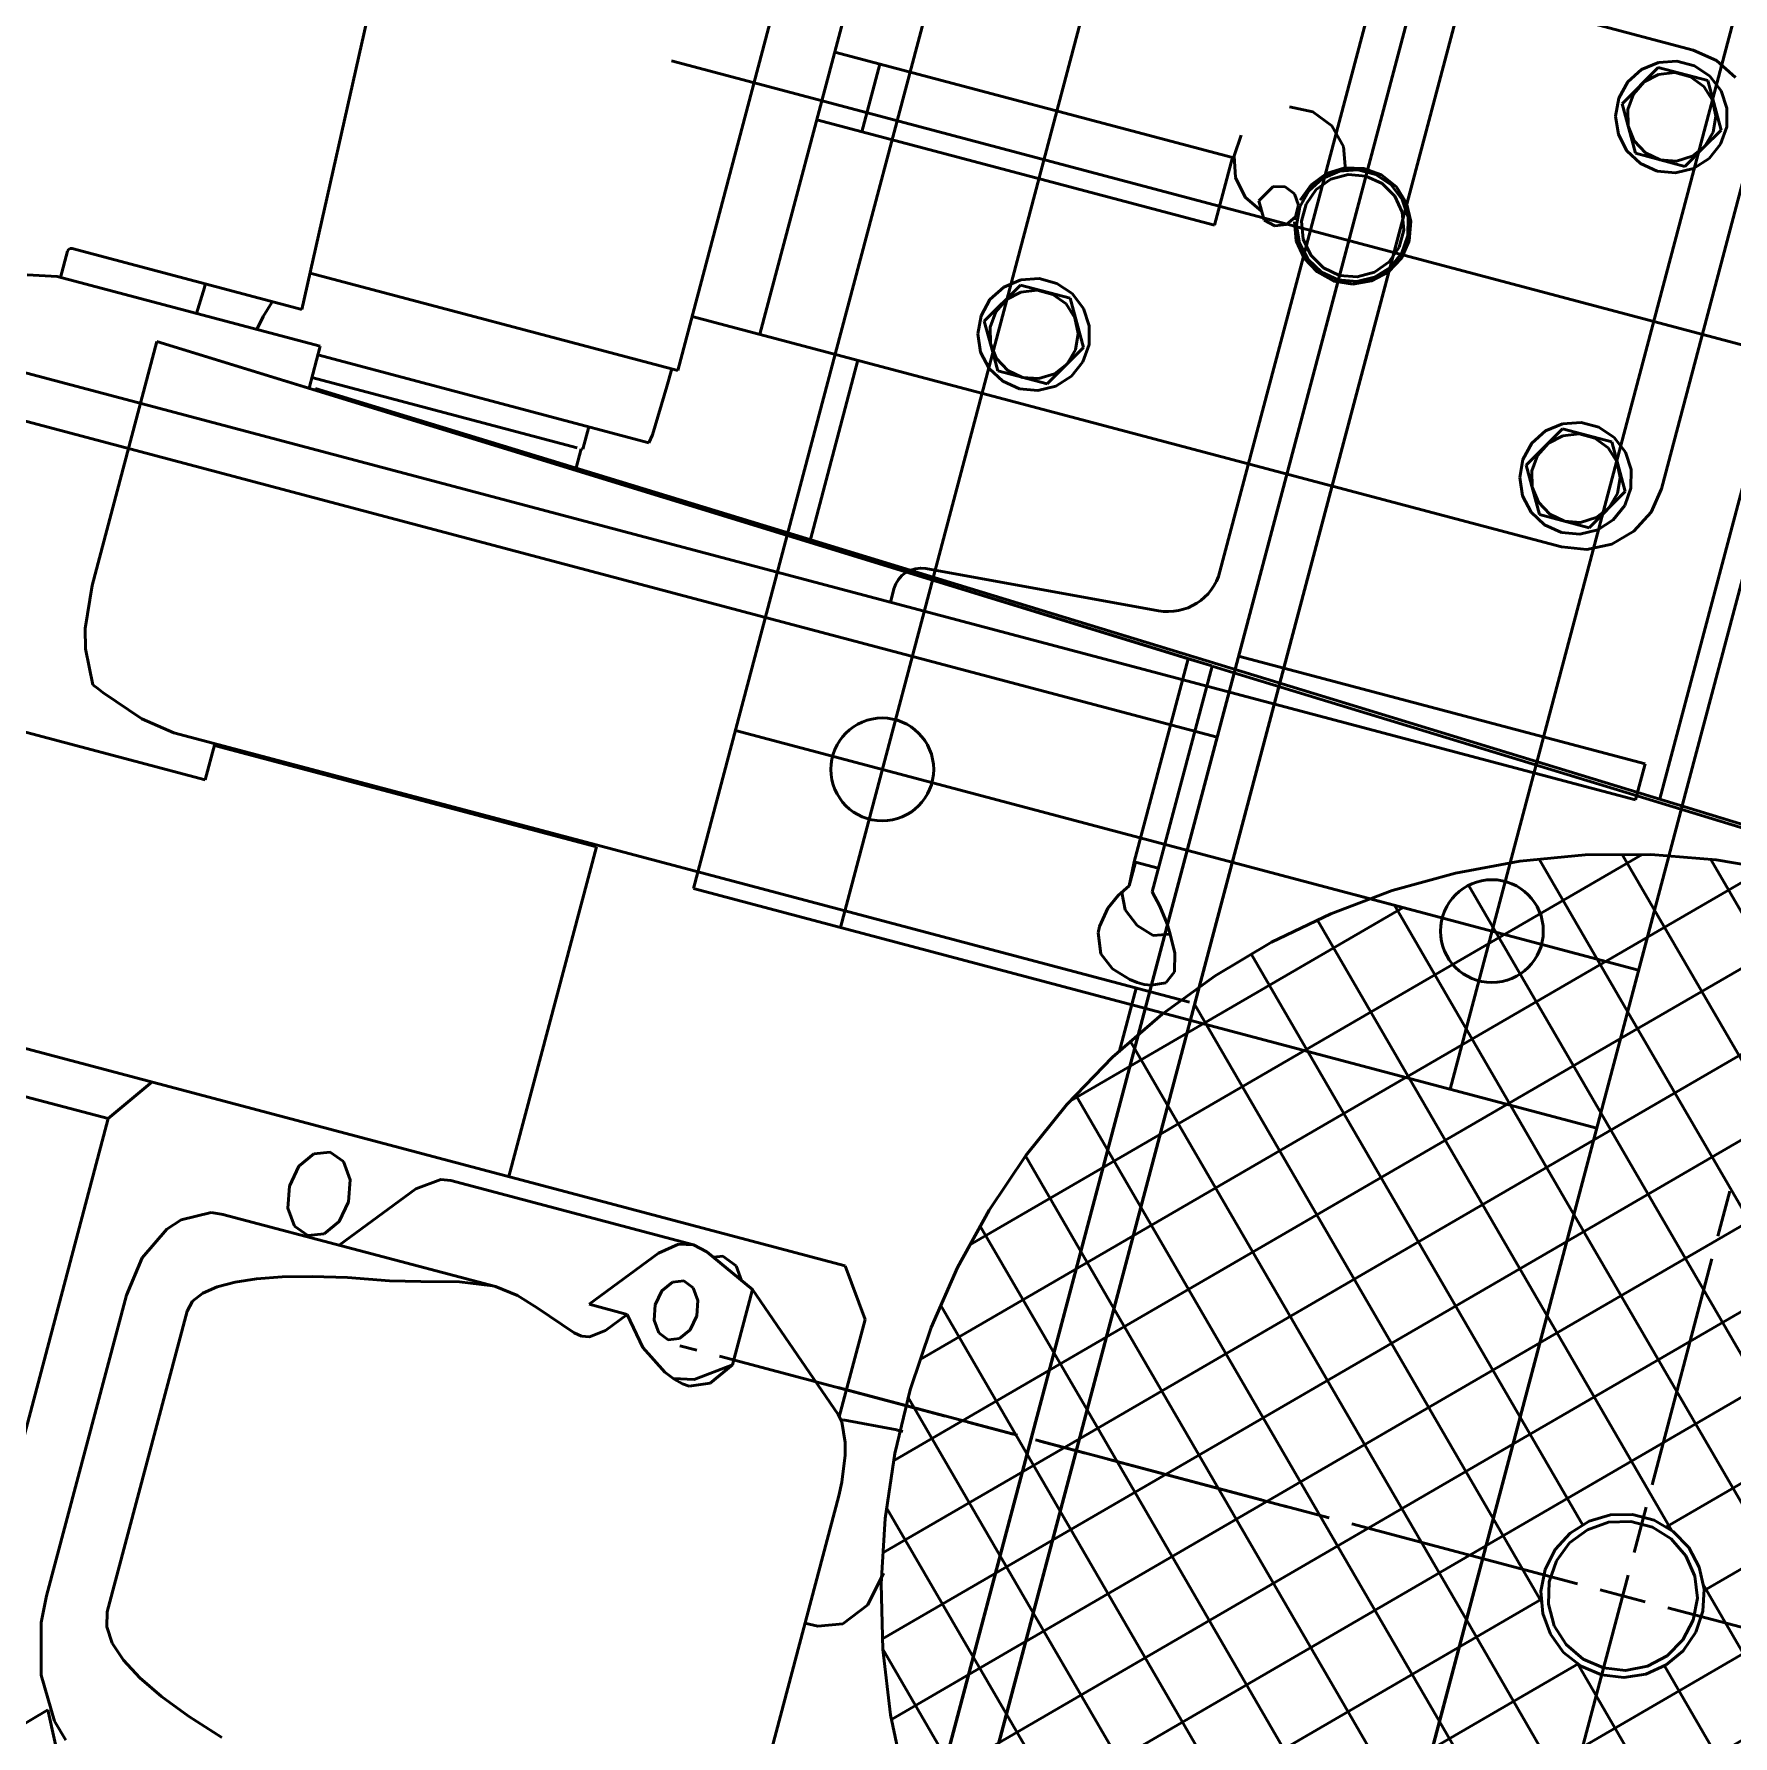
# Model space of a CAD drawing. Header units: centimetres. Extents: x 139057 to 200038, y 34824 to 80516.
# Drawn here: x 170350.32 to 170386.69, y 61400.44 to 61436.87 of the extents above; entities that cross this region are included whole.
import ezdxf

# ---------------------------------------------------------------- set-up
doc = ezdxf.new("R2010")
doc.units = ezdxf.units.CM
doc.header["$LTSCALE"] = 100
doc.layers.get('0').update_dxf_attribs({"lineweight": 0})
doc.layers.add('440_ALTRI_ELEMENTI_001-AM_0', color=31, linetype='Continuous', lineweight=50)

# ---------------------------------------------------------------- blocks, each defined once
blk = doc.blocks.new('A$C12667F03')
h = blk.add_hatch()
h.set_pattern_fill('ANSI37', color=256, scale=0.5, angle=75.1483, style=0)
h.set_pattern_definition([(120.14828, (-183.2814, -1490.8432), (-1.3727565, -0.7973053), []), (210.14828, (-183.2814, -1490.8432), (0.7973053, -1.3727565), [])])
h.paths.add_polyline_path([(-225.795, -1070.785), (-217.096, -1073.092), (-212.636, -1056.273), (-221.335, -1053.966)])
h.paths.add_polyline_path([(-226.051, -1071.751), (-226.408, -1073.098), (-225.897, -1074.101), (-225.152, -1075.292), (-224.304, -1076.411), (-223.361, -1077.452), (-222.33, -1078.405), (-221.218, -1079.264), (-220.035, -1080.02), (-219.067, -1080.525), (-217.352, -1074.058)])
h.paths.add_polyline_path([(-217.352, -1074.058), (-217.096, -1073.092), (-225.795, -1070.785), (-226.051, -1071.751)])
h.paths.add_polyline_path([(-221.335, -1053.966), (-221.908, -1053.814), (-221.94, -1053.837), (-222.453, -1054.282), (-227.042, -1071.587), (-226.534, -1072.85), (-226.408, -1073.098)])
h.paths.add_polyline_path([(-222.453, -1054.282), (-223.001, -1054.757), (-223.977, -1055.767), (-224.86, -1056.86), (-225.643, -1058.026), (-226.319, -1059.257), (-226.884, -1060.542), (-227.333, -1061.873), (-227.663, -1063.238), (-227.871, -1064.627), (-227.955, -1066.029), (-227.916, -1067.433), (-227.752, -1068.828), (-227.465, -1070.203), (-227.058, -1071.547), (-227.042, -1071.587)])
h.paths.add_polyline_path([(-219.595, -1052.296), (-220.802, -1053.015), (-221.149, -1053.266), (-221.335, -1053.966), (-215.777, -1055.44), (-215.162, -1053.12, -0.414214), (-215.943, -1051.775), (-217.482, -1051.367), (-218.33, -1051.687)])
h.paths.add_polyline_path([(-212.636, -1056.273), (-211.739, -1052.89), (-213.817, -1052.339, -0.414214), (-215.162, -1053.12), (-215.777, -1055.44)])
h.paths.add_polyline_path([(-215.943, -1051.775, 0.414214), (-215.162, -1053.12), (-214.88, -1052.057)], flags=16)
h.paths.add_polyline_path([(-213.817, -1052.339), (-214.88, -1052.057), (-215.162, -1053.12, 0.414214)], flags=16)
h.paths.add_polyline_path([(-213.817, -1052.339, 0.414214), (-214.598, -1050.993), (-214.88, -1052.057)], flags=16)
h.paths.add_polyline_path([(-214.598, -1050.993, 0.414214), (-215.943, -1051.775), (-214.88, -1052.057)])
h.paths.add_polyline_path([(-211.091, -1050.449), (-211.48, -1050.417), (-212.884, -1050.426), (-214.282, -1050.559), (-214.493, -1050.598), (-214.598, -1050.993, -0.414214), (-213.817, -1052.339), (-211.739, -1052.89)])
h.paths.add_polyline_path([(-215.079, -1065.486), (-213.762, -1065.835), (-213.739, -1065.718), (-213.526, -1065.292), (-213.205, -1064.939), (-212.802, -1064.685), (-212.345, -1064.551), (-211.869, -1064.544), (-211.407, -1064.666), (-210.997, -1064.908), (-210.667, -1065.252), (-210.442, -1065.672), (-210.338, -1066.137), (-210.364, -1066.613), (-210.517, -1067.064), (-210.787, -1067.457), (-211.152, -1067.763), (-211.586, -1067.959), (-212.058, -1068.03), (-212.531, -1067.972), (-212.97, -1067.788), (-213.345, -1067.493), (-213.625, -1067.107), (-213.791, -1066.66), (-213.83, -1066.186), (-213.762, -1065.835), (-215.079, -1065.486), (-219.067, -1080.525), (-218.789, -1080.669), (-217.492, -1081.206), (-216.151, -1081.625), (-214.779, -1081.925), (-213.386, -1082.102), (-211.983, -1082.156), (-210.58, -1082.084), (-209.189, -1081.89), (-207.821, -1081.573), (-206.486, -1081.136), (-205.195, -1080.584), (-203.958, -1079.919), (-202.784, -1079.148), (-201.683, -1078.276), (-200.664, -1077.31), (-199.734, -1076.258), (-198.9, -1075.127), (-198.171, -1073.927), (-197.549, -1072.668), (-197.041, -1071.359), (-196.652, -1070.009), (-196.382, -1068.631), (-196.236, -1067.234), (-196.214, -1065.83), (-196.316, -1064.429), (-196.541, -1063.043), (-196.888, -1061.682), (-197.354, -1060.357), (-197.935, -1059.079), (-198.627, -1057.857), (-199.424, -1056.7), (-200.32, -1055.619), (-201.308, -1054.621), (-202.381, -1053.714), (-203.53, -1052.907), (-204.745, -1052.203), (-206.018, -1051.609), (-207.339, -1051.131), (-208.696, -1050.771), (-210.08, -1050.532), (-211.091, -1050.449), (-211.408, -1051.643), (-211.408, -1051.643)])
for p, q in [((-178.561, -892.661), (-291.341, -1317.962)), ((-186.94, -959.372), (-210.828, -1049.457)), ((-211.808, -1049.25), (-345.198, -1013.878)), ((-220.111, -1019.115), (-228.826, -1051.98)), ((-327.089, -1019.715), (-230.43, -1045.347)), ((-213.631, -1021.011), (-222.302, -1053.71)), ((-212.664, -1021.268), (-221.335, -1053.966)), ((-207.062, -1022.576), (-215.777, -1055.44)), ((-214.226, -1023.257), (-262.861, -1206.663)), ((-204.961, -1025.38), (-211.285, -1049.228)), ((-237.433, -1025.758), (-240.356, -1038.754)), ((-228.77, -1026.722), (-232.307, -1040.061)), ((-237.704, -1027.006), (-240.354, -1038.755)), ((-229.18, -1028.268), (-210.573, -1033.202)), ((-227.73, -1028.653), (-230.55, -1039.285)), ((-226.116, -1029.081), (-228.936, -1039.713)), ((-220.703, -1044.364), (-216.829, -1029.756)), ((-228.948, -1033.244), (-220.436, -1035.501)), ((-210.072, -1033.424), (-210.573, -1033.202)), ((-232.443, -1033.433), (-203.445, -1041.122)), ((-227.981, -1033.5), (-228.366, -1034.95)), ((-211.322, -1033.573), (-212.095, -1034.351)), ((-211.68, -1033.62), (-211.974, -1033.884)), ((-211.317, -1033.465), (-211.68, -1033.62)), ((-211.322, -1033.573), (-210.261, -1033.854)), ((-210.923, -1033.437), (-211.317, -1033.465)), ((-210.964, -1033.684), (-211.311, -1033.723)), ((-210.627, -1033.774), (-210.964, -1033.684)), ((-210.541, -1033.538), (-210.923, -1033.437)), ((-210.213, -1033.758), (-210.541, -1033.538)), ((-209.665, -1033.789), (-210.072, -1033.424)), ((-211.974, -1033.884), (-212.166, -1034.229)), ((-211.621, -1033.884), (-211.851, -1034.146)), ((-211.311, -1033.723), (-211.621, -1033.884)), ((-210.345, -1033.979), (-210.627, -1033.774)), ((-210.156, -1034.273), (-210.345, -1033.979)), ((-210.261, -1033.854), (-209.975, -1034.913)), ((-209.973, -1034.073), (-210.213, -1033.758)), ((-218.715, -1034.526), (-219.21, -1034.42)), ((-212.166, -1034.229), (-212.235, -1034.618)), ((-212.095, -1034.351), (-211.952, -1034.88)), ((-211.851, -1034.146), (-211.972, -1034.474)), ((-210.086, -1034.615), (-210.156, -1034.273)), ((-209.849, -1034.448), (-209.973, -1034.073)), ((-229.332, -1034.694), (-220.82, -1036.951)), ((-218.308, -1034.826), (-218.715, -1034.526)), ((-212.235, -1034.618), (-212.174, -1035.009)), ((-211.972, -1034.474), (-211.966, -1034.823)), ((-210.143, -1034.959), (-210.086, -1034.615)), ((-209.854, -1034.843), (-209.849, -1034.448)), ((-220.248, -1035.023), (-220.397, -1035.465)), ((-218.06, -1035.267), (-218.308, -1034.826)), ((-212.174, -1035.009), (-211.99, -1035.358)), ((-211.966, -1034.823), (-211.834, -1035.146)), ((-211.952, -1034.88), (-211.809, -1035.409)), ((-211.834, -1035.146), (-211.594, -1035.4)), ((-209.975, -1034.913), (-210.362, -1035.302)), ((-210.322, -1035.259), (-210.143, -1034.959)), ((-209.986, -1035.215), (-209.854, -1034.843)), ((-220.436, -1035.501), (-220.82, -1036.951)), ((-220.397, -1035.465), (-220.366, -1035.931)), ((-218.016, -1035.771), (-218.06, -1035.267)), ((-211.99, -1035.358), (-211.703, -1035.629)), ((-211.809, -1035.409), (-210.748, -1035.691)), ((-211.594, -1035.4), (-211.279, -1035.55)), ((-209.33, -1035.342), (-211.253, -1042.592)), ((-210.931, -1035.576), (-210.596, -1035.474)), ((-210.362, -1035.302), (-210.748, -1035.691)), ((-210.596, -1035.474), (-210.322, -1035.259)), ((-210.232, -1035.524), (-209.986, -1035.215)), ((-218.42, -1035.843), (-218.75, -1036.083)), ((-218.141, -1035.794), (-218.505, -1035.949)), ((-218.031, -1035.722), (-218.42, -1035.843)), ((-217.959, -1035.865), (-218.327, -1035.965)), ((-217.748, -1035.766), (-218.141, -1035.794)), ((-217.623, -1035.733), (-218.031, -1035.722)), ((-217.578, -1035.897), (-217.959, -1035.865)), ((-217.366, -1035.867), (-217.748, -1035.766)), ((-217.241, -1035.875), (-217.623, -1035.733)), ((-217.037, -1036.086), (-217.366, -1035.867)), ((-216.924, -1036.132), (-217.241, -1035.875)), ((-211.703, -1035.629), (-211.343, -1035.792)), ((-211.343, -1035.792), (-210.95, -1035.829)), ((-211.279, -1035.55), (-210.931, -1035.576)), ((-210.95, -1035.829), (-210.565, -1035.736)), ((-210.565, -1035.736), (-210.232, -1035.524)), ((-220.366, -1035.931), (-220.159, -1036.35)), ((-219.564, -1036.12), (-219.869, -1036.427)), ((-219.308, -1036.129), (-219.564, -1036.12)), ((-219.103, -1036.28), (-219.308, -1036.129)), ((-218.799, -1036.213), (-218.991, -1036.558)), ((-218.75, -1036.083), (-218.986, -1036.416)), ((-218.64, -1036.184), (-218.858, -1036.498)), ((-218.505, -1035.949), (-218.799, -1036.213)), ((-218.327, -1035.965), (-218.64, -1036.184)), ((-217.232, -1036.058), (-217.578, -1035.897)), ((-216.961, -1036.327), (-217.232, -1036.058)), ((-216.798, -1036.401), (-217.037, -1036.086)), ((-216.707, -1036.478), (-216.924, -1036.132)), ((-220.159, -1036.35), (-219.808, -1036.659)), ((-219.869, -1036.427), (-219.756, -1036.845)), ((-219.018, -1036.521), (-219.103, -1036.28)), ((-219.083, -1036.768), (-219.018, -1036.521)), ((-218.991, -1036.558), (-219.06, -1036.947)), ((-218.858, -1036.498), (-218.956, -1036.867)), ((-216.798, -1036.673), (-216.961, -1036.327)), ((-216.674, -1036.776), (-216.798, -1036.401)), ((-216.613, -1036.874), (-216.707, -1036.478)), ((-219.756, -1036.845), (-219.53, -1036.964)), ((-219.53, -1036.964), (-219.276, -1036.935)), ((-219.276, -1036.935), (-219.083, -1036.768)), ((-219.123, -1036.817), (-219.029, -1036.807)), ((-219.107, -1036.875), (-219.068, -1037.281)), ((-219.06, -1036.947), (-218.999, -1037.337)), ((-218.956, -1036.867), (-218.922, -1037.248)), ((-216.764, -1037.053), (-216.798, -1036.673)), ((-216.679, -1037.171), (-216.674, -1036.776)), ((-216.652, -1037.281), (-216.613, -1036.874)), ((-219.068, -1037.281), (-218.9, -1037.653)), ((-218.999, -1037.337), (-218.815, -1037.687)), ((-218.922, -1037.248), (-218.759, -1037.593)), ((-216.862, -1037.423), (-216.764, -1037.053)), ((-216.819, -1037.653), (-216.652, -1037.281)), ((-216.811, -1037.543), (-216.679, -1037.171)), ((-245.369, -1037.507), (-245.518, -1038.068)), ((-245.348, -1037.471), (-245.369, -1037.507)), ((-245.348, -1037.471), (-245.311, -1037.45)), ((-245.311, -1037.45), (-245.271, -1037.451)), ((-245.271, -1037.451), (-240.356, -1038.754)), ((-218.9, -1037.653), (-218.622, -1037.951)), ((-218.815, -1037.687), (-218.527, -1037.957)), ((-218.759, -1037.593), (-218.488, -1037.863)), ((-217.097, -1037.951), (-216.819, -1037.653)), ((-217.08, -1037.736), (-216.862, -1037.423)), ((-217.057, -1037.852), (-216.811, -1037.543)), ((-245.589, -1038.049), (-246.236, -1038.013)), ((-245.589, -1038.049), (-239.96, -1039.542)), ((-240.178, -1037.974), (-232.307, -1040.061)), ((-218.622, -1037.951), (-218.262, -1038.144)), ((-218.527, -1037.957), (-218.168, -1038.12)), ((-218.488, -1037.863), (-218.142, -1038.023)), ((-218.142, -1038.023), (-217.761, -1038.056)), ((-217.774, -1038.157), (-217.39, -1038.064)), ((-217.761, -1038.056), (-217.393, -1037.956)), ((-217.457, -1038.143), (-217.097, -1037.951)), ((-217.393, -1037.956), (-217.08, -1037.736)), ((-217.39, -1038.064), (-217.057, -1037.852)), ((-242.439, -1038.284), (-242.607, -1038.84)), ((-242.426, -1038.206), (-242.439, -1038.284)), ((-224.971, -1038.23), (-225.745, -1039.007)), ((-225.33, -1038.277), (-225.624, -1038.541)), ((-224.966, -1038.122), (-225.33, -1038.277)), ((-224.961, -1038.38), (-225.271, -1038.541)), ((-224.971, -1038.23), (-223.911, -1038.511)), ((-224.572, -1038.094), (-224.966, -1038.122)), ((-224.614, -1038.341), (-224.961, -1038.38)), ((-224.277, -1038.431), (-224.614, -1038.341)), ((-224.191, -1038.195), (-224.572, -1038.094)), ((-223.995, -1038.636), (-224.277, -1038.431)), ((-223.862, -1038.415), (-224.191, -1038.195)), ((-223.623, -1038.73), (-223.862, -1038.415)), ((-218.262, -1038.144), (-217.86, -1038.21)), ((-218.168, -1038.12), (-217.774, -1038.157)), ((-217.86, -1038.21), (-217.457, -1038.143)), ((-240.994, -1038.603), (-241.181, -1038.904)), ((-225.624, -1038.541), (-225.815, -1038.886)), ((-225.271, -1038.541), (-225.501, -1038.803)), ((-223.805, -1038.93), (-223.995, -1038.636)), ((-223.911, -1038.511), (-223.624, -1039.57)), ((-223.499, -1039.104), (-223.623, -1038.73)), ((-241.181, -1038.904), (-241.316, -1039.182)), ((-232, -1038.901), (-213.393, -1043.835)), ((-225.815, -1038.886), (-225.885, -1039.275)), ((-225.745, -1039.007), (-225.602, -1039.537)), ((-225.501, -1038.803), (-225.622, -1039.131)), ((-225.622, -1039.131), (-225.615, -1039.48)), ((-223.735, -1039.271), (-223.805, -1038.93)), ((-223.503, -1039.5), (-223.499, -1039.104)), ((-243.461, -1039.441), (-244.845, -1044.661)), ((-243.461, -1039.441), (-221.794, -1046.103)), ((-225.885, -1039.275), (-225.824, -1039.666)), ((-225.615, -1039.48), (-225.483, -1039.803)), ((-223.793, -1039.616), (-223.735, -1039.271)), ((-223.636, -1039.872), (-223.503, -1039.5)), ((-242.925, -1039.602), (-220.873, -1046.383)), ((-239.96, -1039.542), (-240.198, -1040.44)), ((-240.009, -1039.725), (-232.926, -1041.604)), ((-228.936, -1039.713), (-231.967, -1051.146)), ((-228.452, -1039.841), (-229.469, -1043.675)), ((-225.824, -1039.666), (-225.64, -1040.015)), ((-225.602, -1039.537), (-225.458, -1040.066)), ((-225.483, -1039.803), (-225.243, -1040.057)), ((-223.624, -1039.57), (-224.398, -1040.348)), ((-223.971, -1039.916), (-223.793, -1039.616)), ((-223.882, -1040.181), (-223.636, -1039.872)), ((-240.137, -1040.209), (-234.463, -1041.713)), ((-232.433, -1040.027), (-232.542, -1040.401)), ((-225.64, -1040.015), (-225.352, -1040.286)), ((-225.458, -1040.066), (-224.398, -1040.348)), ((-225.243, -1040.057), (-224.928, -1040.207)), ((-224.928, -1040.207), (-224.58, -1040.233)), ((-224.58, -1040.233), (-224.246, -1040.131)), ((-224.246, -1040.131), (-223.971, -1039.916)), ((-224.215, -1040.393), (-223.882, -1040.181)), ((-240.063, -1040.443), (-240.072, -1040.479)), ((-240.063, -1040.443), (-208.953, -1049.944)), ((-232.542, -1040.401), (-232.846, -1041.434)), ((-225.352, -1040.286), (-224.992, -1040.449)), ((-224.992, -1040.449), (-224.599, -1040.486)), ((-224.599, -1040.486), (-224.215, -1040.393)), ((-234.214, -1041.262), (-234.342, -1041.745)), ((-213.372, -1041.306), (-214.146, -1042.083)), ((-213.367, -1041.198), (-213.731, -1041.353)), ((-213.372, -1041.306), (-212.312, -1041.587)), ((-212.973, -1041.17), (-213.367, -1041.198)), ((-212.591, -1041.271), (-212.973, -1041.17)), ((-212.263, -1041.491), (-212.591, -1041.271)), ((-232.846, -1041.434), (-232.926, -1041.604)), ((-214.024, -1041.617), (-214.216, -1041.962)), ((-213.731, -1041.353), (-214.024, -1041.617)), ((-213.672, -1041.617), (-213.902, -1041.879)), ((-213.362, -1041.456), (-213.672, -1041.617)), ((-213.015, -1041.417), (-213.362, -1041.456)), ((-212.678, -1041.506), (-213.015, -1041.417)), ((-212.395, -1041.712), (-212.678, -1041.506)), ((-212.312, -1041.587), (-212.025, -1042.646)), ((-212.024, -1041.805), (-212.263, -1041.491)), ((-234.373, -1041.737), (-234.481, -1042.144)), ((-234.373, -1041.737), (-234.342, -1041.745)), ((-214.216, -1041.962), (-214.286, -1042.351)), ((-213.902, -1041.879), (-214.023, -1042.207)), ((-212.206, -1042.005), (-212.395, -1041.712)), ((-212.136, -1042.347), (-212.206, -1042.005)), ((-211.9, -1042.18), (-212.024, -1041.805)), ((-214.286, -1042.351), (-214.225, -1042.742)), ((-214.146, -1042.083), (-214.002, -1042.613)), ((-214.023, -1042.207), (-214.016, -1042.556)), ((-212.194, -1042.692), (-212.136, -1042.347)), ((-211.904, -1042.575), (-211.9, -1042.18)), ((-214.225, -1042.742), (-214.041, -1043.091)), ((-214.016, -1042.556), (-213.884, -1042.879)), ((-214.002, -1042.613), (-213.859, -1043.142)), ((-212.025, -1042.646), (-212.799, -1043.423)), ((-212.372, -1042.992), (-212.194, -1042.692)), ((-212.037, -1042.947), (-211.904, -1042.575)), ((-211.474, -1043.093), (-211.253, -1042.592)), ((-214.041, -1043.091), (-213.753, -1043.362)), ((-213.884, -1042.879), (-213.644, -1043.133)), ((-213.859, -1043.142), (-212.799, -1043.423)), ((-213.644, -1043.133), (-213.329, -1043.283)), ((-212.647, -1043.207), (-212.372, -1042.992)), ((-212.283, -1043.257), (-212.037, -1042.947)), ((-211.839, -1043.5), (-211.474, -1043.093)), ((-213.753, -1043.362), (-213.393, -1043.524)), ((-213.393, -1043.524), (-213, -1043.561)), ((-213.329, -1043.283), (-212.981, -1043.309)), ((-213, -1043.561), (-212.616, -1043.469)), ((-212.981, -1043.309), (-212.647, -1043.207)), ((-212.616, -1043.469), (-212.283, -1043.257)), ((-212.313, -1043.776), (-211.839, -1043.5)), ((-213.393, -1043.835), (-212.848, -1043.891)), ((-212.848, -1043.891), (-212.313, -1043.776)), ((-226.994, -1044.298), (-222.019, -1045.2)), ((-244.99, -1045.579), (-244.845, -1044.661)), ((-227.757, -1045.021), (-227.681, -1044.735)), ((-230.43, -1045.347), (-220.764, -1047.91)), ((-244.987, -1046.016), (-244.99, -1045.579)), ((-244.83, -1046.785), (-244.987, -1046.016)), ((-221.384, -1046.229), (-222.537, -1050.576)), ((-220.871, -1046.386), (-222.152, -1051.217)), ((-221.794, -1046.103), (-221.384, -1046.229)), ((-221.384, -1046.229), (-220.873, -1046.383)), ((-220.871, -1046.386), (-220.403, -1046.53)), ((-220.302, -1046.17), (-211.603, -1048.477)), ((-244.83, -1046.785), (-244.723, -1046.868)), ((-220.403, -1046.53), (-209.153, -1049.962)), ((-244.723, -1046.868), (-244.614, -1046.948)), ((-243.778, -1047.511), (-244.614, -1046.948)), ((-243.097, -1047.814), (-243.778, -1047.511)), ((-247.125, -1047.574), (-242.421, -1048.821)), ((-243.097, -1047.814), (-221.35, -1053.581)), ((-216.571, -1051.608), (-231.07, -1047.763)), ((-242.216, -1048.048), (-242.421, -1048.821)), ((-242.226, -1048.086), (-234.049, -1050.255)), ((-211.603, -1048.477), (-211.808, -1049.25)), ((-239.766, -1048.697), (-239.776, -1048.736)), ((-210.807, -1049.378), (-239.849, -1158.894)), ((-234.928, -1049.98), (-234.938, -1050.019)), ((-234.049, -1050.255), (-235.92, -1057.311)), ((-212.884, -1050.426), (-214.282, -1050.559)), ((-211.48, -1050.417), (-212.884, -1050.426)), ((-210.08, -1050.532), (-211.48, -1050.417)), ((-222.537, -1050.576), (-222.643, -1051.09)), ((-222.508, -1050.584), (-222.643, -1051.09)), ((-222.508, -1050.584), (-222.022, -1050.713)), ((-215.663, -1050.815), (-217.016, -1051.191)), ((-214.282, -1050.559), (-215.663, -1050.815)), ((-208.696, -1050.771), (-210.08, -1050.532)), ((-212.636, -1056.273), (-231.967, -1051.146)), ((-222.88, -1051.293), (-222.643, -1051.09)), ((-223.101, -1051.566), (-222.88, -1051.293)), ((-222.804, -1051.228), (-222.73, -1051.601)), ((-222.152, -1051.217), (-221.991, -1051.521)), ((-221.991, -1051.521), (-221.828, -1051.903)), ((-217.016, -1051.191), (-218.33, -1051.687)), ((-211.739, -1052.89), (-217.78, -1051.288)), ((-211.408, -1051.643), (-239.841, -1158.865)), ((-223.101, -1051.566), (-223.28, -1051.961)), ((-222.73, -1051.601), (-222.475, -1051.937)), ((-221.828, -1051.903), (-221.77, -1052.125)), ((-218.33, -1051.687), (-219.595, -1052.296)), ((-223.306, -1052.092), (-223.28, -1051.961)), ((-223.25, -1052.54), (-223.306, -1052.092)), ((-222.475, -1051.937), (-222.128, -1052.153)), ((-222.128, -1052.153), (-221.771, -1052.126)), ((-221.771, -1052.126), (-221.77, -1052.125)), ((-221.77, -1052.125), (-221.665, -1052.529)), ((-222.999, -1052.865), (-223.25, -1052.54)), ((-221.665, -1052.529), (-221.674, -1052.926)), ((-219.595, -1052.296), (-220.802, -1053.015)), ((-222.633, -1053.095), (-222.999, -1052.865)), ((-221.674, -1052.926), (-221.862, -1053.167)), ((-251.35, -1053.219), (-228.726, -1059.219)), ((-222.497, -1053.277), (-222.86, -1054.645)), ((-222.477, -1053.158), (-222.633, -1053.095)), ((-222.323, -1053.198), (-222.477, -1053.158)), ((-222.176, -1053.216), (-222.323, -1053.198)), ((-221.862, -1053.167), (-222.176, -1053.216)), ((-220.802, -1053.015), (-221.94, -1053.837)), ((-222.302, -1053.71), (-254.147, -1173.799)), ((-221.335, -1053.966), (-261.682, -1206.119)), ((-252.289, -1054.005), (-244.498, -1056.071)), ((-221.94, -1053.837), (-223.001, -1054.757)), ((-223.001, -1054.757), (-223.977, -1055.767)), ((-243.558, -1055.285), (-244.498, -1056.071)), ((-223.977, -1055.767), (-224.86, -1056.86)), ((-244.498, -1056.071), (-248.241, -1070.188)), ((-240.416, -1057.089), (-240.098, -1056.823)), ((-240.098, -1056.823), (-239.75, -1056.787)), ((-239.75, -1056.787), (-239.465, -1056.99)), ((-239.465, -1056.99), (-239.321, -1057.379)), ((-224.86, -1056.86), (-225.643, -1058.026)), ((-240.619, -1057.513), (-240.416, -1057.089)), ((-237.915, -1057.57), (-237.376, -1057.37)), ((-237.376, -1057.37), (-237.167, -1057.394)), ((-240.653, -1057.983), (-240.619, -1057.513)), ((-237.915, -1057.57), (-239.556, -1058.778)), ((-239.321, -1057.379), (-239.355, -1057.849)), ((-237.168, -1057.394), (-231.973, -1058.771)), ((-209.786, -1057.622), (-210.043, -1058.589)), ((-242.934, -1058.236), (-242.292, -1058.082)), ((-242.292, -1058.082), (-242.041, -1058.119)), ((-240.508, -1058.371), (-240.653, -1057.983)), ((-239.355, -1057.849), (-239.558, -1058.273)), ((-225.643, -1058.026), (-226.319, -1059.257)), ((-243.768, -1059.046), (-243.242, -1058.436)), ((-243.242, -1058.436), (-242.934, -1058.236)), ((-242.042, -1058.119), (-236.209, -1059.666)), ((-240.224, -1058.575), (-240.508, -1058.371)), ((-239.558, -1058.273), (-239.876, -1058.539)), ((-239.876, -1058.539), (-240.224, -1058.575)), ((-232.72, -1058.947), (-232.29, -1058.758)), ((-232.29, -1058.758), (-231.973, -1058.771)), ((-231.973, -1058.771), (-231.685, -1058.921)), ((-244.109, -1059.847), (-243.768, -1059.046)), ((-232.72, -1058.947), (-234.207, -1060.042)), ((-231.685, -1058.921), (-230.706, -1059.729)), ((-231.343, -1059.016), (-231.545, -1059.037)), ((-231.343, -1059.016), (-231.058, -1059.22)), ((-210.171, -1059.072), (-211.452, -1063.905)), ((-241.782, -1059.569), (-241.323, -1059.499)), ((-241.323, -1059.499), (-240.778, -1059.456)), ((-240.778, -1059.456), (-240.134, -1059.446)), ((-240.134, -1059.446), (-239.374, -1059.472)), ((-239.374, -1059.472), (-238.478, -1059.541)), ((-238.478, -1059.541), (-237.809, -1059.557)), ((-232.422, -1059.57), (-232.178, -1059.545)), ((-232.178, -1059.545), (-231.978, -1059.688)), ((-231.058, -1059.22), (-230.941, -1059.535)), ((-228.726, -1059.219), (-228.299, -1060.366)), ((-226.319, -1059.257), (-226.884, -1060.542)), ((-244.109, -1059.847), (-245.816, -1066.284)), ((-242.693, -1059.98), (-242.47, -1059.804)), ((-242.47, -1059.804), (-242.163, -1059.67)), ((-242.163, -1059.67), (-241.782, -1059.569)), ((-237.809, -1059.557), (-236.979, -1059.56)), ((-236.979, -1059.56), (-236.273, -1059.65)), ((-236.273, -1059.65), (-236.206, -1059.666)), ((-236.206, -1059.666), (-235.734, -1059.857)), ((-235.734, -1059.857), (-235.319, -1060.116)), ((-232.789, -1060.055), (-232.646, -1059.757)), ((-232.646, -1059.757), (-232.422, -1059.57)), ((-231.978, -1059.688), (-231.877, -1059.961)), ((-230.706, -1059.729), (-231.132, -1061.338)), ((-230.706, -1059.729), (-228.877, -1062.399)), ((-242.81, -1060.191), (-244.518, -1066.629)), ((-242.81, -1060.191), (-242.693, -1059.98)), ((-235.319, -1060.116), (-234.523, -1060.652)), ((-234.207, -1060.042), (-233.387, -1060.259)), ((-233.387, -1060.259), (-233.853, -1060.602)), ((-233.057, -1060.965), (-233.387, -1060.259)), ((-232.813, -1060.385), (-232.789, -1060.055)), ((-231.877, -1059.961), (-231.901, -1060.291)), ((-233.853, -1060.602), (-234.197, -1060.738)), ((-232.711, -1060.658), (-232.813, -1060.385)), ((-232.043, -1060.589), (-232.267, -1060.776)), ((-231.901, -1060.291), (-232.043, -1060.589)), ((-228.299, -1060.366), (-228.852, -1062.45)), ((-226.884, -1060.542), (-227.333, -1061.873)), ((-234.523, -1060.652), (-234.368, -1060.723)), ((-234.197, -1060.738), (-234.368, -1060.723)), ((-232.584, -1061.495), (-233.057, -1060.965)), ((-232.511, -1060.801), (-232.711, -1060.658)), ((-232.267, -1060.776), (-232.511, -1060.801)), ((-232.26, -1060.93), (-231.897, -1061.026)), ((-231.132, -1061.338), (-231.958, -1061.655)), ((-231.132, -1061.338), (-231.615, -1061.732)), ((-231.414, -1061.154), (-226.581, -1062.436)), ((-232.381, -1061.644), (-232.584, -1061.495)), ((-231.958, -1061.655), (-232.398, -1061.632)), ((-232.206, -1061.744), (-232.381, -1061.644)), ((-231.615, -1061.732), (-232.063, -1061.799)), ((-232.066, -1061.799), (-232.206, -1061.744)), ((-232.063, -1061.799), (-232.066, -1061.799)), ((-228.877, -1061.827), (-225.038, -1062.845)), ((-227.333, -1061.873), (-227.663, -1063.238)), ((-228.877, -1062.399), (-228.798, -1062.558)), ((-228.769, -1062.519), (-228.816, -1062.522)), ((-228.798, -1062.558), (-228.722, -1063.005)), ((-227.62, -1062.733), (-228.769, -1062.519)), ((-227.614, -1062.735), (-227.62, -1062.733)), ((-227.614, -1062.735), (-227.492, -1062.767)), ((-226.098, -1062.564), (-225.131, -1062.82)), ((-228.722, -1063.005), (-228.722, -1063.273)), ((-224.648, -1062.948), (-219.815, -1064.23)), ((-224.554, -1062.973), (-223.588, -1063.23)), ((-228.722, -1063.273), (-228.794, -1063.85)), ((-227.663, -1063.238), (-227.871, -1064.627)), ((-223.104, -1063.358), (-219.266, -1064.376)), ((-228.794, -1063.85), (-228.862, -1064.144)), ((-228.862, -1064.144), (-230.787, -1071.401)), ((-227.871, -1064.627), (-227.955, -1066.029)), ((-219.332, -1064.358), (-218.365, -1064.615)), ((-212.345, -1064.551), (-212.802, -1064.685)), ((-211.869, -1064.544), (-212.345, -1064.551)), ((-211.407, -1064.666), (-211.869, -1064.544)), ((-211.581, -1064.389), (-211.837, -1065.355)), ((-217.882, -1064.743), (-213.049, -1066.024)), ((-213.205, -1064.939), (-213.526, -1065.292)), ((-212.834, -1064.868), (-213.216, -1065.152)), ((-212.802, -1064.685), (-213.205, -1064.939)), ((-212.384, -1064.709), (-212.834, -1064.868)), ((-211.907, -1064.69), (-212.384, -1064.709)), ((-211.446, -1064.813), (-211.907, -1064.69)), ((-211.042, -1065.065), (-211.446, -1064.813)), ((-210.997, -1064.908), (-211.407, -1064.666)), ((-210.667, -1065.252), (-210.997, -1064.908)), ((-213.526, -1065.292), (-213.739, -1065.718)), ((-213.216, -1065.152), (-213.499, -1065.537)), ((-210.73, -1065.426), (-211.042, -1065.065)), ((-210.442, -1065.672), (-210.667, -1065.252)), ((-213.739, -1065.718), (-213.83, -1066.186)), ((-213.499, -1065.537), (-213.655, -1065.987)), ((-210.538, -1065.862), (-210.73, -1065.426)), ((-210.338, -1066.137), (-210.442, -1065.672)), ((-228.241, -1066.475), (-227.906, -1065.799)), ((-227.955, -1066.029), (-227.916, -1067.433)), ((-213.655, -1065.987), (-213.672, -1066.464)), ((-211.965, -1065.838), (-213.247, -1070.671)), ((-210.483, -1066.336), (-210.538, -1065.862)), ((-245.93, -1066.854), (-245.816, -1066.284)), ((-228.771, -1066.881), (-228.241, -1066.475)), ((-213.83, -1066.186), (-213.791, -1066.66)), ((-213.672, -1066.464), (-213.547, -1066.924)), ((-212.566, -1066.152), (-211.599, -1066.409)), ((-210.571, -1066.805), (-210.483, -1066.336)), ((-210.364, -1066.613), (-210.338, -1066.137)), ((-244.531, -1066.943), (-244.518, -1066.629)), ((-213.791, -1066.66), (-213.625, -1067.107)), ((-211.116, -1066.537), (-206.283, -1067.819)), ((-210.792, -1067.227), (-210.571, -1066.805)), ((-210.517, -1067.064), (-210.364, -1066.613)), ((-245.936, -1067.978), (-245.93, -1066.854)), ((-244.411, -1067.295), (-244.531, -1066.943)), ((-229.312, -1066.929), (-229.584, -1066.867)), ((-229.311, -1066.929), (-228.771, -1066.881)), ((-213.625, -1067.107), (-213.345, -1067.493)), ((-213.547, -1066.924), (-213.293, -1067.327)), ((-210.787, -1067.457), (-210.517, -1067.064)), ((-244.17, -1067.662), (-244.411, -1067.295)), ((-227.916, -1067.433), (-227.752, -1068.828)), ((-213.345, -1067.493), (-212.97, -1067.788)), ((-213.293, -1067.327), (-212.93, -1067.638)), ((-211.55, -1067.79), (-211.129, -1067.565)), ((-211.152, -1067.763), (-210.787, -1067.457)), ((-211.129, -1067.565), (-210.792, -1067.227)), ((-243.819, -1068.041), (-244.17, -1067.662)), ((-212.97, -1067.788), (-212.531, -1067.972)), ((-212.93, -1067.638), (-212.492, -1067.827)), ((-212.492, -1067.827), (-212.018, -1067.879)), ((-212.018, -1067.879), (-211.55, -1067.79)), ((-211.586, -1067.959), (-211.152, -1067.763)), ((-245.649, -1068.968), (-245.936, -1067.978)), ((-243.359, -1068.438), (-243.819, -1068.041)), ((-212.531, -1067.972), (-212.058, -1068.03)), ((-212.058, -1068.03), (-211.586, -1067.959)), ((-242.78, -1068.861), (-243.359, -1068.438)), ((-245.791, -1068.72), (-248.241, -1070.188)), ((-245.791, -1068.72), (-245.013, -1072.274)), ((-245.406, -1069.373), (-245.649, -1068.968)), ((-242.067, -1069.313), (-242.78, -1068.861)), ((-227.752, -1068.828), (-227.465, -1070.203))]:
    blk.add_line(p, q)
for centre in [(-227.929, -1048.596), (-214.88, -1052.057)]:
    blk.add_circle(centre, 1.1)
for centre, radius, start, end in [((-227.101, -1044.889), 0.6, 79.7222, 165.1483), ((-221.814, -1044.069), 1.15, 259.7222, 345.1483)]:
    blk.add_arc(centre, radius, start, end)

msp = doc.modelspace()

# ---------------------------------------------------------------- block references
at = {"layer": '440_ALTRI_ELEMENTI_001-AM_0'}
msp.add_blockref('A$C12667F03', (170596.41, 62469.725, 0), dxfattribs=at)

doc.saveas('drawing.dxf')
